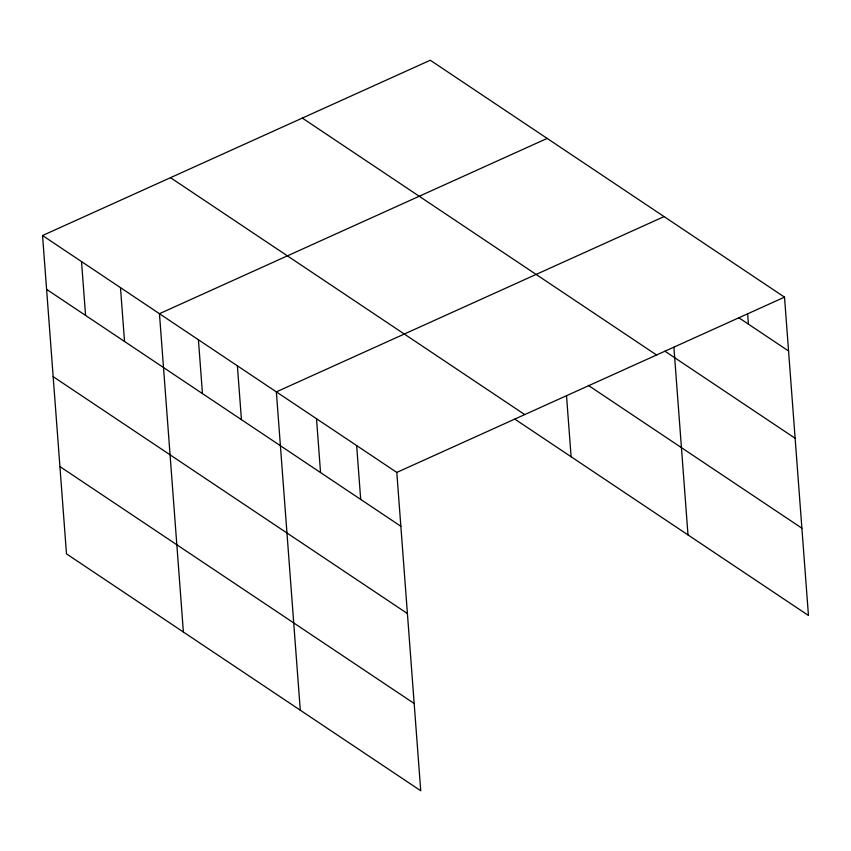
<?xml version="1.0" encoding="UTF-8"?>
<svg xmlns="http://www.w3.org/2000/svg" width="851" height="851" viewBox="0 0 851 851"><rect width="100%" height="100%" fill="white"/><g stroke="black" fill="none" stroke-linecap="round" stroke-linejoin="round"><path stroke-width="1.28" d="M42.55 235.525L396.8 472.422L420.734 790.76L66.484 553.852L42.55 235.525L430.266 60.24L784.516 297.148L808.45 615.475L514.812 419.107M547.172 138.415L159.456 313.7L183.391 632.038M664.067 216.59L276.352 391.875L300.286 710.213M396.8 472.422L784.516 297.148M738.647 317.614L788.558 350.995M664.939 351.208L795.121 438.276M302.318 118.076L656.568 354.984M588.349 385.397L801.887 528.194M170.498 177.678L524.748 414.586M46.603 289.372L400.853 526.269M53.166 376.653L407.416 613.55M59.921 466.571L414.171 703.479M747.625 313.636L748.412 324.146M673.886 347.144L688.002 534.928M566.532 395.917L571.106 456.753M356.654 445.573L360.696 499.42M316.508 418.724L320.55 472.571M237.386 365.813L241.439 419.671M198.421 339.762L202.464 393.609M120.48 287.638L124.533 341.485M81.515 261.576L85.568 315.423"/></g></svg>
